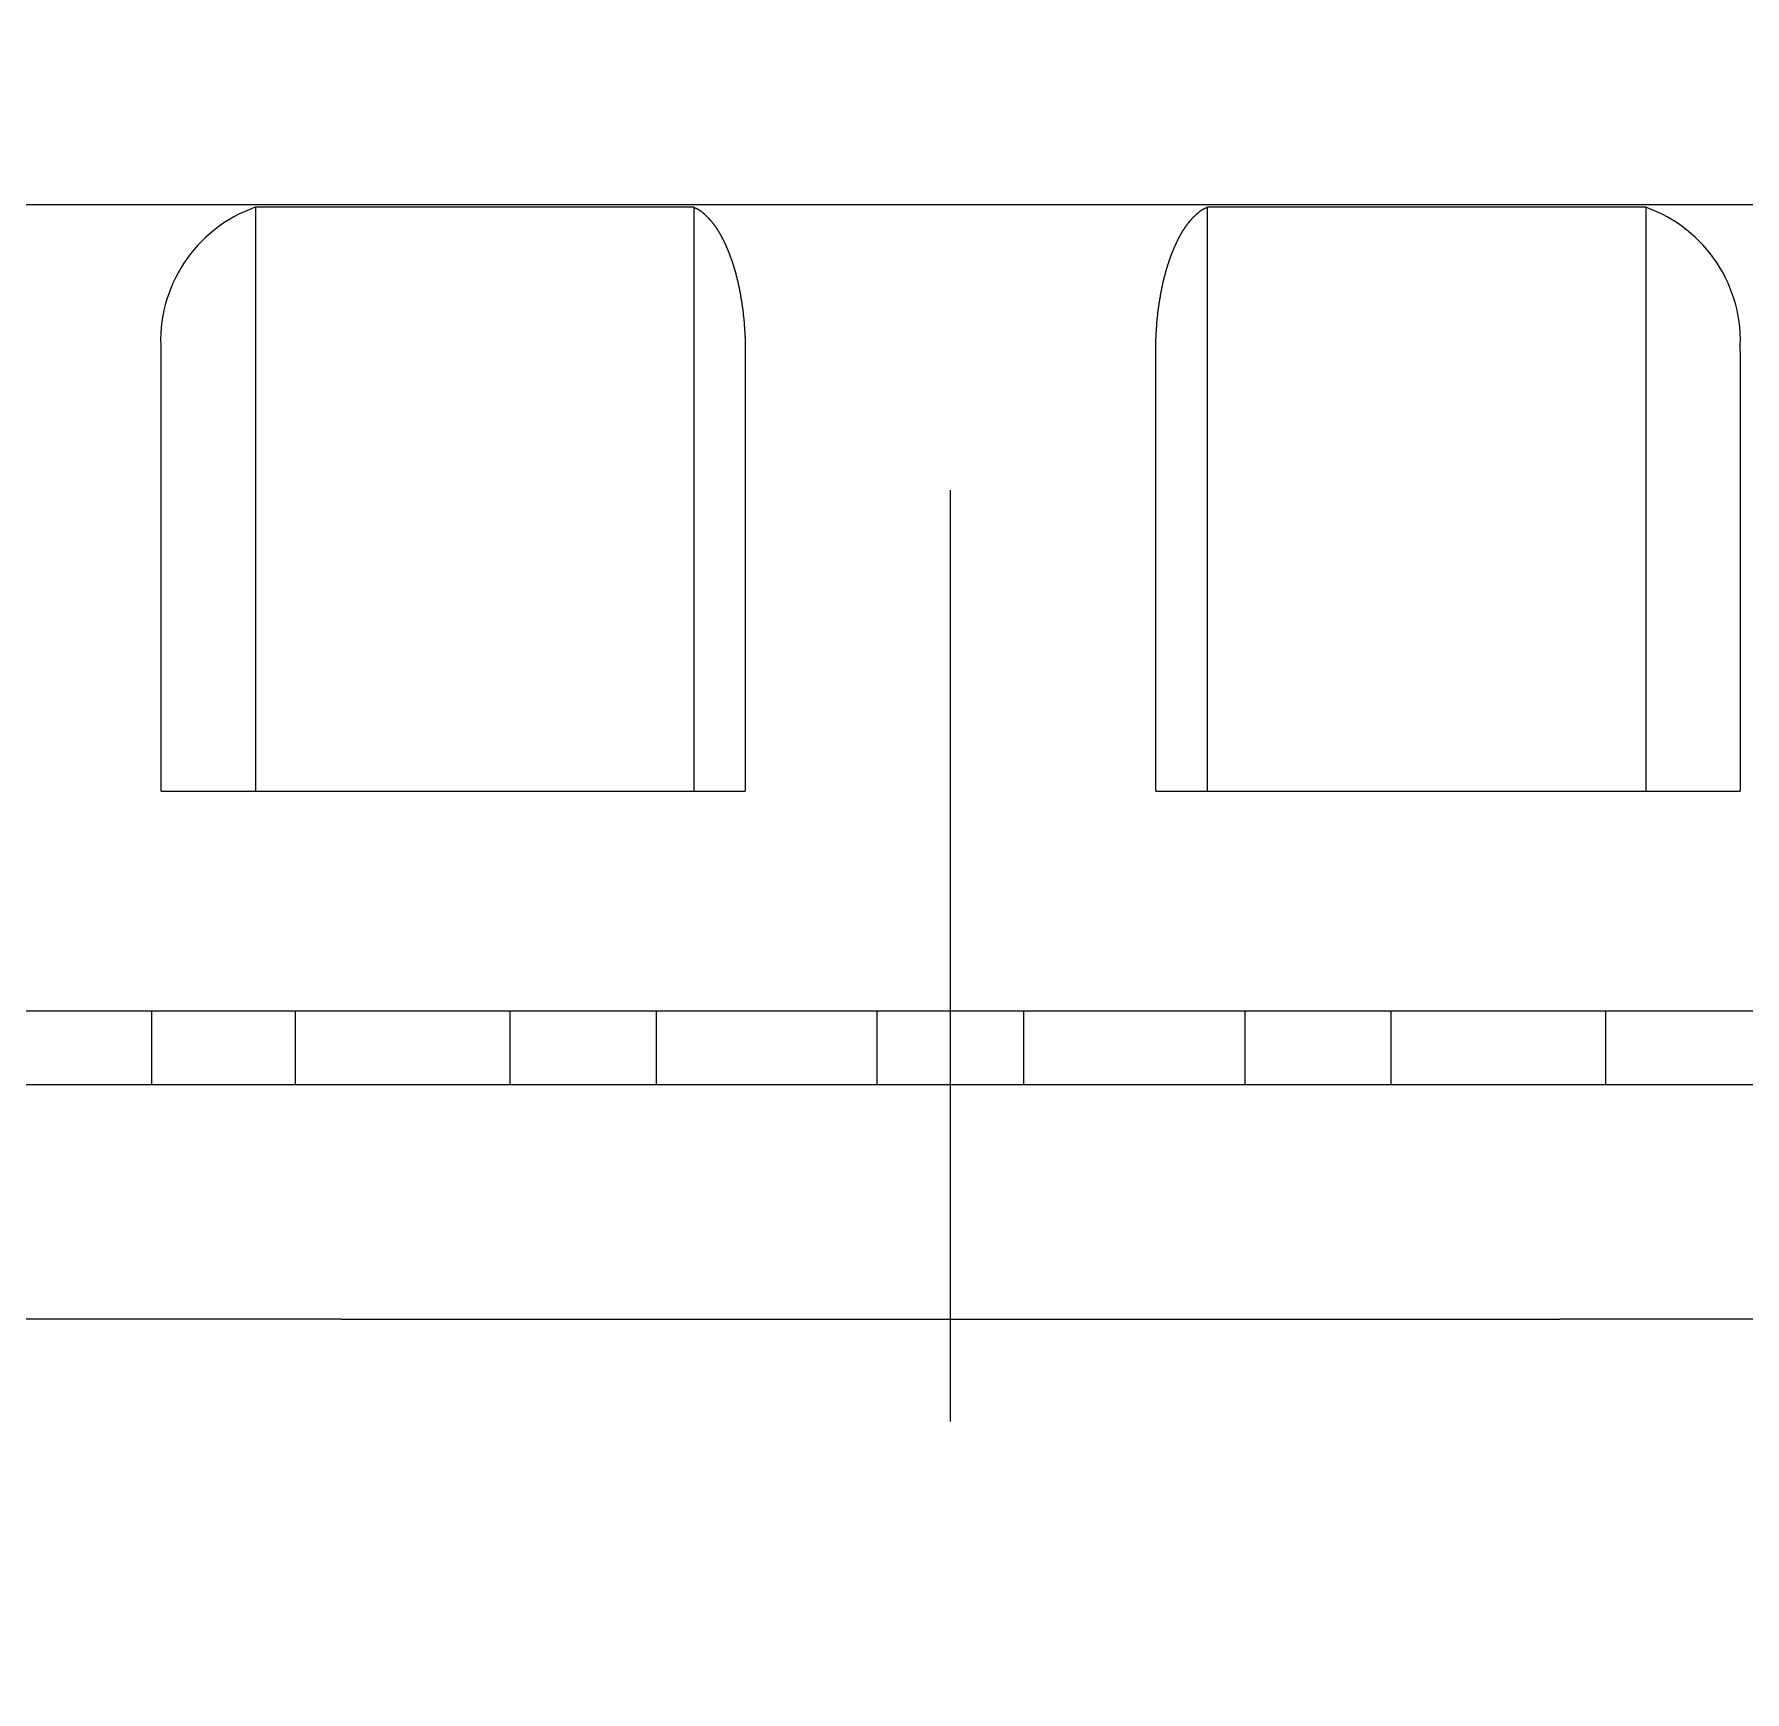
# Model space of a CAD drawing. Extents: x 257 to 467, y 148 to 350.
# Drawn here: x 299.39 to 311.05, y 223.34 to 234.64 of the extents above; entities that cross this region are included whole.
import ezdxf

# ---------------------------------------------------------------- set-up
doc = ezdxf.new("R2010")
doc.units = 0
doc.linetypes.add('CENTER', pattern=[50.8, 31.75, -6.35, 6.35, -6.35])
doc.layers.get('0').update_dxf_attribs({"linetype": 'CONTINUOUS'})
doc.layers.add('CENTER', color=1, linetype='CENTER')

msp = doc.modelspace()

# ---------------------------------------------------------------- linework, layer by layer
at = {"color": 7, "linetype": 'CONTINUOUS'}
for p, q in [((289.132, 233.477), (322.132, 233.477)), ((300.893, 233.457), (300.893, 229.477)), ((303.882, 233.457), (300.893, 233.457)), ((303.882, 233.457), (303.882, 229.477)), ((307.382, 233.457), (307.382, 229.477)), ((310.371, 233.457), (307.382, 233.457)), ((310.371, 233.457), (310.371, 229.477)), ((300.25, 229.477), (300.25, 232.477)), ((304.232, 232.477), (304.232, 229.477)), ((307.032, 229.477), (307.032, 232.477)), ((311.014, 232.477), (311.014, 229.477)), ((300.25, 229.477), (304.232, 229.477)), ((307.032, 229.477), (311.014, 229.477)), ((323.132, 227.977), (288.132, 227.977)), ((300.187, 227.477), (300.187, 227.977)), ((301.165, 227.977), (301.165, 227.477)), ((302.629, 227.477), (302.629, 227.977)), ((303.624, 227.977), (303.624, 227.477)), ((305.132, 227.477), (305.132, 227.977)), ((306.132, 227.477), (306.132, 227.977)), ((307.64, 227.477), (307.64, 227.977)), ((308.635, 227.477), (308.635, 227.977)), ((310.098, 227.477), (310.098, 227.977)), ((288.132, 227.477), (323.132, 227.477)), ((301.478, 225.877), (296.132, 225.877)), ((301.478, 225.877), (309.785, 225.877)), ((315.132, 225.877), (309.785, 225.877))]:
    msp.add_line(p, q, dxfattribs=at)
at = {"color": 7}
for points in [[(303.882, 233.457, 0), (303.883, 233.456, 0), (303.885, 233.455, 0), (303.887, 233.455, 0), (303.888, 233.454, 0), (303.89, 233.453, 0), (303.891, 233.453, 0), (303.893, 233.452, 0), (303.895, 233.451, 0), (303.896, 233.45, 0), (303.898, 233.45, 0), (303.9, 233.449, 0), (303.901, 233.448, 0), (303.903, 233.447, 0), (303.905, 233.447, 0), (303.906, 233.446, 0), (303.908, 233.445, 0), (303.909, 233.444, 0), (303.911, 233.443, 0), (303.912, 233.443, 0), (303.914, 233.442, 0), (303.916, 233.441, 0), (303.917, 233.44, 0), (303.919, 233.439, 0), (303.92, 233.438, 0), (303.922, 233.437, 0), (303.923, 233.436, 0), (303.924, 233.435, 0), (303.926, 233.434, 0), (303.927, 233.433, 0), (303.929, 233.432, 0), (303.93, 233.431, 0), (303.932, 233.43, 0), (303.933, 233.428, 0), (303.934, 233.427, 0), (303.936, 233.426, 0), (303.937, 233.425, 0), (303.939, 233.424, 0), (303.94, 233.423, 0), (303.941, 233.422, 0), (303.943, 233.42, 0), (303.944, 233.419, 0), (303.945, 233.418, 0), (303.947, 233.417, 0), (303.948, 233.416, 0), (303.949, 233.415, 0), (303.951, 233.413, 0), (303.952, 233.412, 0), (303.953, 233.411, 0), (303.955, 233.41, 0), (303.956, 233.408, 0), (303.957, 233.407, 0), (303.959, 233.406, 0), (303.96, 233.405, 0), (303.961, 233.404, 0), (303.963, 233.402, 0), (303.964, 233.401, 0), (303.965, 233.4, 0), (303.966, 233.399, 0), (303.968, 233.397, 0), (303.969, 233.396, 0), (303.97, 233.395, 0), (303.971, 233.394, 0), (303.973, 233.392, 0), (303.974, 233.391, 0), (303.975, 233.39, 0), (303.976, 233.389, 0), (303.978, 233.387, 0), (303.979, 233.386, 0), (303.98, 233.385, 0), (303.981, 233.383, 0), (303.983, 233.382, 0), (303.984, 233.381, 0), (303.985, 233.379, 0), (303.986, 233.378, 0), (303.987, 233.377, 0), (303.989, 233.376, 0), (303.99, 233.374, 0), (303.991, 233.373, 0), (303.992, 233.372, 0), (303.993, 233.37, 0), (303.995, 233.369, 0), (303.996, 233.367, 0), (303.997, 233.366, 0), (303.998, 233.365, 0), (303.999, 233.363, 0), (304, 233.362, 0), (304.002, 233.361, 0), (304.003, 233.359, 0), (304.004, 233.358, 0), (304.005, 233.357, 0), (304.006, 233.355, 0), (304.007, 233.354, 0), (304.008, 233.352, 0), (304.009, 233.351, 0), (304.011, 233.35, 0), (304.012, 233.348, 0), (304.013, 233.347, 0), (304.014, 233.345, 0), (304.015, 233.344, 0), (304.016, 233.343, 0), (304.017, 233.341, 0), (304.018, 233.34, 0), (304.019, 233.338, 0), (304.02, 233.337, 0), (304.021, 233.335, 0), (304.022, 233.334, 0), (304.023, 233.332, 0), (304.024, 233.331, 0), (304.026, 233.33, 0), (304.027, 233.328, 0), (304.028, 233.327, 0), (304.029, 233.325, 0), (304.03, 233.324, 0), (304.031, 233.322, 0), (304.032, 233.321, 0), (304.033, 233.319, 0), (304.034, 233.318, 0), (304.035, 233.316, 0), (304.036, 233.315, 0), (304.037, 233.313, 0), (304.038, 233.312, 0), (304.039, 233.31, 0), (304.04, 233.309, 0), (304.041, 233.307, 0), (304.042, 233.306, 0), (304.043, 233.304, 0), (304.043, 233.303, 0), (304.044, 233.301, 0), (304.045, 233.3, 0), (304.046, 233.298, 0), (304.047, 233.297, 0), (304.048, 233.295, 0), (304.049, 233.294, 0), (304.05, 233.292, 0), (304.051, 233.291, 0), (304.052, 233.289, 0), (304.053, 233.288, 0), (304.054, 233.286, 0), (304.055, 233.285, 0), (304.056, 233.283, 0), (304.056, 233.282, 0), (304.057, 233.28, 0), (304.058, 233.278, 0), (304.059, 233.277, 0), (304.06, 233.275, 0), (304.061, 233.274, 0), (304.062, 233.272, 0), (304.063, 233.271, 0), (304.064, 233.269, 0), (304.064, 233.268, 0), (304.065, 233.266, 0), (304.066, 233.264, 0), (304.067, 233.263, 0), (304.068, 233.261, 0), (304.069, 233.26, 0), (304.07, 233.258, 0), (304.07, 233.257, 0), (304.071, 233.255, 0), (304.072, 233.253, 0), (304.073, 233.252, 0), (304.074, 233.25, 0), (304.075, 233.249, 0), (304.075, 233.247, 0), (304.076, 233.246, 0), (304.077, 233.244, 0), (304.078, 233.242, 0), (304.079, 233.241, 0), (304.08, 233.239, 0), (304.08, 233.238, 0), (304.081, 233.236, 0), (304.082, 233.234, 0), (304.083, 233.233, 0), (304.084, 233.231, 0), (304.084, 233.23, 0), (304.085, 233.228, 0), (304.086, 233.226, 0), (304.087, 233.225, 0), (304.087, 233.223, 0), (304.088, 233.222, 0), (304.089, 233.22, 0), (304.09, 233.218, 0), (304.091, 233.217, 0), (304.091, 233.215, 0), (304.092, 233.214, 0), (304.093, 233.212, 0), (304.094, 233.21, 0), (304.094, 233.209, 0), (304.095, 233.207, 0), (304.096, 233.205, 0), (304.097, 233.204, 0), (304.097, 233.202, 0), (304.098, 233.201, 0), (304.099, 233.199, 0), (304.1, 233.197, 0), (304.1, 233.196, 0), (304.101, 233.194, 0), (304.102, 233.192, 0), (304.102, 233.191, 0), (304.103, 233.189, 0), (304.104, 233.187, 0), (304.105, 233.186, 0), (304.105, 233.184, 0), (304.106, 233.183, 0), (304.107, 233.181, 0), (304.107, 233.179, 0), (304.108, 233.178, 0), (304.109, 233.176, 0), (304.109, 233.174, 0), (304.11, 233.173, 0), (304.111, 233.171, 0), (304.112, 233.169, 0), (304.112, 233.168, 0), (304.113, 233.166, 0), (304.114, 233.164, 0), (304.114, 233.163, 0), (304.115, 233.161, 0), (304.116, 233.159, 0), (304.116, 233.158, 0), (304.117, 233.156, 0), (304.118, 233.155, 0), (304.118, 233.153, 0), (304.119, 233.151, 0), (304.12, 233.15, 0), (304.12, 233.148, 0), (304.121, 233.146, 0), (304.122, 233.145, 0), (304.122, 233.143, 0), (304.123, 233.141, 0), (304.123, 233.14, 0), (304.124, 233.138, 0), (304.125, 233.136, 0), (304.125, 233.135, 0), (304.126, 233.133, 0), (304.127, 233.131, 0), (304.127, 233.13, 0), (304.128, 233.128, 0), (304.129, 233.126, 0), (304.129, 233.125, 0), (304.13, 233.123, 0), (304.13, 233.121, 0), (304.131, 233.119, 0), (304.132, 233.118, 0), (304.132, 233.116, 0), (304.133, 233.114, 0), (304.133, 233.113, 0), (304.134, 233.111, 0), (304.135, 233.109, 0), (304.135, 233.108, 0), (304.136, 233.106, 0), (304.136, 233.104, 0), (304.137, 233.103, 0), (304.138, 233.101, 0), (304.138, 233.099, 0), (304.139, 233.098, 0), (304.139, 233.096, 0), (304.14, 233.094, 0), (304.141, 233.093, 0), (304.141, 233.091, 0), (304.142, 233.089, 0), (304.142, 233.088, 0), (304.143, 233.086, 0), (304.143, 233.084, 0), (304.144, 233.082, 0), (304.145, 233.081, 0), (304.145, 233.079, 0), (304.146, 233.077, 0), (304.146, 233.076, 0), (304.147, 233.074, 0), (304.147, 233.072, 0), (304.148, 233.071, 0), (304.148, 233.069, 0), (304.149, 233.067, 0), (304.15, 233.065, 0), (304.15, 233.064, 0), (304.151, 233.062, 0), (304.151, 233.06, 0), (304.152, 233.059, 0), (304.152, 233.057, 0), (304.153, 233.055, 0), (304.153, 233.054, 0), (304.154, 233.052, 0), (304.154, 233.05, 0), (304.155, 233.048, 0), (304.155, 233.047, 0), (304.156, 233.045, 0), (304.156, 233.043, 0), (304.157, 233.042, 0), (304.157, 233.04, 0), (304.158, 233.038, 0), (304.158, 233.036, 0), (304.159, 233.035, 0), (304.159, 233.033, 0), (304.16, 233.031, 0), (304.16, 233.03, 0), (304.161, 233.028, 0), (304.161, 233.026, 0), (304.162, 233.024, 0), (304.162, 233.023, 0), (304.163, 233.021, 0), (304.163, 233.019, 0), (304.164, 233.018, 0), (304.164, 233.016, 0), (304.165, 233.014, 0), (304.165, 233.012, 0), (304.166, 233.011, 0), (304.166, 233.009, 0), (304.167, 233.007, 0), (304.167, 233.006, 0), (304.168, 233.004, 0), (304.168, 233.002, 0), (304.169, 233, 0), (304.169, 232.999, 0), (304.169, 232.997, 0), (304.17, 232.995, 0), (304.17, 232.993, 0), (304.171, 232.992, 0), (304.171, 232.99, 0), (304.172, 232.988, 0), (304.172, 232.987, 0), (304.173, 232.985, 0), (304.173, 232.983, 0), (304.173, 232.981, 0), (304.174, 232.98, 0), (304.174, 232.978, 0), (304.175, 232.976, 0), (304.175, 232.974, 0), (304.176, 232.973, 0), (304.176, 232.971, 0), (304.176, 232.969, 0), (304.177, 232.967, 0), (304.177, 232.966, 0), (304.178, 232.964, 0), (304.178, 232.962, 0), (304.179, 232.961, 0), (304.179, 232.959, 0), (304.179, 232.957, 0), (304.18, 232.955, 0), (304.18, 232.954, 0), (304.181, 232.952, 0), (304.181, 232.95, 0), (304.181, 232.948, 0), (304.182, 232.947, 0), (304.182, 232.945, 0), (304.183, 232.943, 0), (304.183, 232.941, 0), (304.183, 232.94, 0), (304.184, 232.938, 0), (304.184, 232.936, 0), (304.185, 232.934, 0), (304.185, 232.933, 0), (304.185, 232.931, 0), (304.186, 232.929, 0), (304.186, 232.927, 0), (304.186, 232.926, 0), (304.187, 232.924, 0), (304.187, 232.922, 0), (304.188, 232.92, 0), (304.188, 232.919, 0), (304.188, 232.917, 0), (304.189, 232.915, 0), (304.189, 232.913, 0), (304.189, 232.912, 0), (304.19, 232.91, 0), (304.19, 232.908, 0), (304.191, 232.906, 0), (304.191, 232.905, 0), (304.191, 232.903, 0), (304.192, 232.901, 0), (304.192, 232.899, 0), (304.192, 232.898, 0), (304.193, 232.896, 0), (304.193, 232.894, 0), (304.193, 232.892, 0), (304.194, 232.891, 0), (304.194, 232.889, 0), (304.194, 232.887, 0), (304.195, 232.885, 0), (304.195, 232.884, 0), (304.195, 232.882, 0), (304.196, 232.88, 0), (304.196, 232.878, 0), (304.196, 232.877, 0), (304.197, 232.875, 0), (304.197, 232.873, 0), (304.197, 232.871, 0), (304.198, 232.87, 0), (304.198, 232.868, 0), (304.198, 232.866, 0), (304.199, 232.864, 0), (304.199, 232.863, 0), (304.199, 232.861, 0), (304.2, 232.859, 0), (304.2, 232.857, 0), (304.2, 232.856, 0), (304.2, 232.854, 0), (304.201, 232.852, 0), (304.201, 232.85, 0), (304.201, 232.849, 0), (304.202, 232.847, 0), (304.202, 232.845, 0), (304.202, 232.843, 0), (304.203, 232.842, 0), (304.203, 232.84, 0), (304.203, 232.838, 0), (304.203, 232.836, 0), (304.204, 232.834, 0), (304.204, 232.833, 0), (304.204, 232.831, 0), (304.205, 232.829, 0), (304.205, 232.827, 0), (304.205, 232.826, 0), (304.205, 232.824, 0), (304.206, 232.822, 0), (304.206, 232.82, 0), (304.206, 232.819, 0), (304.207, 232.817, 0), (304.207, 232.815, 0), (304.207, 232.813, 0), (304.207, 232.812, 0), (304.208, 232.81, 0), (304.208, 232.808, 0), (304.208, 232.806, 0), (304.208, 232.804, 0), (304.209, 232.803, 0), (304.209, 232.801, 0), (304.209, 232.799, 0), (304.21, 232.797, 0), (304.21, 232.796, 0), (304.21, 232.794, 0), (304.21, 232.792, 0), (304.211, 232.79, 0), (304.211, 232.789, 0), (304.211, 232.787, 0), (304.211, 232.785, 0), (304.212, 232.783, 0), (304.212, 232.782, 0), (304.212, 232.78, 0), (304.212, 232.778, 0), (304.213, 232.776, 0), (304.213, 232.774, 0), (304.213, 232.773, 0), (304.213, 232.771, 0), (304.214, 232.769, 0), (304.214, 232.767, 0), (304.214, 232.766, 0), (304.214, 232.764, 0), (304.215, 232.762, 0), (304.215, 232.76, 0), (304.215, 232.759, 0), (304.215, 232.757, 0), (304.215, 232.755, 0), (304.216, 232.753, 0), (304.216, 232.751, 0), (304.216, 232.75, 0), (304.216, 232.748, 0), (304.217, 232.746, 0), (304.217, 232.744, 0), (304.217, 232.743, 0), (304.217, 232.741, 0), (304.217, 232.739, 0), (304.218, 232.737, 0), (304.218, 232.735, 0), (304.218, 232.734, 0), (304.218, 232.732, 0), (304.218, 232.73, 0), (304.219, 232.728, 0), (304.219, 232.727, 0), (304.219, 232.725, 0), (304.219, 232.723, 0), (304.219, 232.721, 0), (304.22, 232.72, 0), (304.22, 232.718, 0), (304.22, 232.716, 0), (304.22, 232.714, 0), (304.22, 232.712, 0), (304.221, 232.711, 0), (304.221, 232.709, 0), (304.221, 232.707, 0), (304.221, 232.705, 0), (304.221, 232.704, 0), (304.222, 232.702, 0), (304.222, 232.7, 0), (304.222, 232.698, 0), (304.222, 232.696, 0), (304.222, 232.695, 0), (304.222, 232.693, 0), (304.223, 232.691, 0), (304.223, 232.689, 0), (304.223, 232.688, 0), (304.223, 232.686, 0), (304.223, 232.684, 0), (304.223, 232.682, 0), (304.224, 232.68, 0), (304.224, 232.679, 0), (304.224, 232.677, 0), (304.224, 232.675, 0), (304.224, 232.673, 0), (304.224, 232.672, 0), (304.225, 232.67, 0), (304.225, 232.668, 0), (304.225, 232.666, 0), (304.225, 232.664, 0), (304.225, 232.663, 0), (304.225, 232.661, 0), (304.225, 232.659, 0), (304.226, 232.657, 0), (304.226, 232.656, 0), (304.226, 232.654, 0), (304.226, 232.652, 0), (304.226, 232.65, 0), (304.226, 232.648, 0), (304.226, 232.647, 0), (304.226, 232.645, 0), (304.227, 232.643, 0), (304.227, 232.641, 0), (304.227, 232.64, 0), (304.227, 232.638, 0), (304.227, 232.636, 0), (304.227, 232.634, 0), (304.227, 232.632, 0), (304.227, 232.631, 0), (304.228, 232.629, 0), (304.228, 232.627, 0), (304.228, 232.625, 0), (304.228, 232.623, 0), (304.228, 232.622, 0), (304.228, 232.62, 0), (304.228, 232.618, 0), (304.228, 232.616, 0), (304.228, 232.615, 0), (304.229, 232.613, 0), (304.229, 232.611, 0), (304.229, 232.609, 0), (304.229, 232.607, 0), (304.229, 232.606, 0), (304.229, 232.604, 0), (304.229, 232.602, 0), (304.229, 232.6, 0), (304.229, 232.599, 0), (304.229, 232.597, 0), (304.23, 232.595, 0), (304.23, 232.593, 0), (304.23, 232.591, 0), (304.23, 232.59, 0), (304.23, 232.588, 0), (304.23, 232.586, 0), (304.23, 232.584, 0), (304.23, 232.582, 0), (304.23, 232.581, 0), (304.23, 232.579, 0), (304.23, 232.577, 0), (304.23, 232.575, 0), (304.231, 232.574, 0), (304.231, 232.572, 0), (304.231, 232.57, 0), (304.231, 232.568, 0), (304.231, 232.566, 0), (304.231, 232.565, 0), (304.231, 232.563, 0), (304.231, 232.561, 0), (304.231, 232.559, 0), (304.231, 232.557, 0), (304.231, 232.556, 0), (304.231, 232.554, 0), (304.231, 232.552, 0), (304.231, 232.55, 0), (304.231, 232.549, 0), (304.231, 232.547, 0), (304.232, 232.545, 0), (304.232, 232.543, 0), (304.232, 232.541, 0), (304.232, 232.54, 0), (304.232, 232.538, 0), (304.232, 232.536, 0), (304.232, 232.534, 0), (304.232, 232.533, 0), (304.232, 232.531, 0), (304.232, 232.529, 0), (304.232, 232.527, 0), (304.232, 232.525, 0), (304.232, 232.524, 0), (304.232, 232.522, 0), (304.232, 232.52, 0), (304.232, 232.518, 0), (304.232, 232.516, 0), (304.232, 232.515, 0), (304.232, 232.513, 0), (304.232, 232.511, 0), (304.232, 232.509, 0), (304.232, 232.508, 0), (304.232, 232.506, 0), (304.232, 232.504, 0), (304.232, 232.502, 0), (304.232, 232.5, 0), (304.232, 232.499, 0), (304.232, 232.497, 0), (304.232, 232.495, 0), (304.232, 232.493, 0), (304.232, 232.491, 0), (304.232, 232.49, 0), (304.232, 232.488, 0), (304.232, 232.486, 0), (304.232, 232.484, 0), (304.232, 232.483, 0), (304.232, 232.481, 0), (304.232, 232.479, 0), (304.232, 232.477, 0)], [(307.032, 232.477, 0), (307.032, 232.479, 0), (307.032, 232.481, 0), (307.032, 232.483, 0), (307.032, 232.484, 0), (307.032, 232.486, 0), (307.032, 232.488, 0), (307.032, 232.49, 0), (307.031, 232.491, 0), (307.031, 232.493, 0), (307.031, 232.495, 0), (307.031, 232.497, 0), (307.031, 232.499, 0), (307.031, 232.5, 0), (307.031, 232.502, 0), (307.031, 232.504, 0), (307.031, 232.506, 0), (307.031, 232.508, 0), (307.031, 232.509, 0), (307.031, 232.511, 0), (307.031, 232.513, 0), (307.031, 232.515, 0), (307.031, 232.516, 0), (307.031, 232.518, 0), (307.031, 232.52, 0), (307.031, 232.522, 0), (307.032, 232.524, 0), (307.032, 232.525, 0), (307.032, 232.527, 0), (307.032, 232.529, 0), (307.032, 232.531, 0), (307.032, 232.533, 0), (307.032, 232.534, 0), (307.032, 232.536, 0), (307.032, 232.538, 0), (307.032, 232.54, 0), (307.032, 232.541, 0), (307.032, 232.543, 0), (307.032, 232.545, 0), (307.032, 232.547, 0), (307.032, 232.549, 0), (307.032, 232.55, 0), (307.032, 232.552, 0), (307.032, 232.554, 0), (307.032, 232.556, 0), (307.032, 232.557, 0), (307.032, 232.559, 0), (307.032, 232.561, 0), (307.032, 232.563, 0), (307.032, 232.565, 0), (307.033, 232.566, 0), (307.033, 232.568, 0), (307.033, 232.57, 0), (307.033, 232.572, 0), (307.033, 232.574, 0), (307.033, 232.575, 0), (307.033, 232.577, 0), (307.033, 232.579, 0), (307.033, 232.581, 0), (307.033, 232.582, 0), (307.033, 232.584, 0), (307.033, 232.586, 0), (307.033, 232.588, 0), (307.034, 232.59, 0), (307.034, 232.591, 0), (307.034, 232.593, 0), (307.034, 232.595, 0), (307.034, 232.597, 0), (307.034, 232.599, 0), (307.034, 232.6, 0), (307.034, 232.602, 0), (307.034, 232.604, 0), (307.034, 232.606, 0), (307.034, 232.607, 0), (307.035, 232.609, 0), (307.035, 232.611, 0), (307.035, 232.613, 0), (307.035, 232.615, 0), (307.035, 232.616, 0), (307.035, 232.618, 0), (307.035, 232.62, 0), (307.035, 232.622, 0), (307.035, 232.623, 0), (307.036, 232.625, 0), (307.036, 232.627, 0), (307.036, 232.629, 0), (307.036, 232.631, 0), (307.036, 232.632, 0), (307.036, 232.634, 0), (307.036, 232.636, 0), (307.036, 232.638, 0), (307.037, 232.64, 0), (307.037, 232.641, 0), (307.037, 232.643, 0), (307.037, 232.645, 0), (307.037, 232.647, 0), (307.037, 232.648, 0), (307.037, 232.65, 0), (307.037, 232.652, 0), (307.038, 232.654, 0), (307.038, 232.656, 0), (307.038, 232.657, 0), (307.038, 232.659, 0), (307.038, 232.661, 0), (307.038, 232.663, 0), (307.038, 232.664, 0), (307.039, 232.666, 0), (307.039, 232.668, 0), (307.039, 232.67, 0), (307.039, 232.672, 0), (307.039, 232.673, 0), (307.039, 232.675, 0), (307.039, 232.677, 0), (307.04, 232.679, 0), (307.04, 232.68, 0), (307.04, 232.682, 0), (307.04, 232.684, 0), (307.04, 232.686, 0), (307.04, 232.688, 0), (307.041, 232.689, 0), (307.041, 232.691, 0), (307.041, 232.693, 0), (307.041, 232.695, 0), (307.041, 232.696, 0), (307.041, 232.698, 0), (307.042, 232.7, 0), (307.042, 232.702, 0), (307.042, 232.704, 0), (307.042, 232.705, 0), (307.042, 232.707, 0), (307.043, 232.709, 0), (307.043, 232.711, 0), (307.043, 232.712, 0), (307.043, 232.714, 0), (307.043, 232.716, 0), (307.044, 232.718, 0), (307.044, 232.72, 0), (307.044, 232.721, 0), (307.044, 232.723, 0), (307.044, 232.725, 0), (307.045, 232.727, 0), (307.045, 232.728, 0), (307.045, 232.73, 0), (307.045, 232.732, 0), (307.045, 232.734, 0), (307.046, 232.735, 0), (307.046, 232.737, 0), (307.046, 232.739, 0), (307.046, 232.741, 0), (307.046, 232.743, 0), (307.047, 232.744, 0), (307.047, 232.746, 0), (307.047, 232.748, 0), (307.047, 232.75, 0), (307.048, 232.751, 0), (307.048, 232.753, 0), (307.048, 232.755, 0), (307.048, 232.757, 0), (307.048, 232.759, 0), (307.049, 232.76, 0), (307.049, 232.762, 0), (307.049, 232.764, 0), (307.049, 232.766, 0), (307.05, 232.767, 0), (307.05, 232.769, 0), (307.05, 232.771, 0), (307.05, 232.773, 0), (307.051, 232.774, 0), (307.051, 232.776, 0), (307.051, 232.778, 0), (307.051, 232.78, 0), (307.052, 232.782, 0), (307.052, 232.783, 0), (307.052, 232.785, 0), (307.052, 232.787, 0), (307.053, 232.789, 0), (307.053, 232.79, 0), (307.053, 232.792, 0), (307.053, 232.794, 0), (307.054, 232.796, 0), (307.054, 232.797, 0), (307.054, 232.799, 0), (307.054, 232.801, 0), (307.055, 232.803, 0), (307.055, 232.804, 0), (307.055, 232.806, 0), (307.055, 232.808, 0), (307.056, 232.81, 0), (307.056, 232.812, 0), (307.056, 232.813, 0), (307.057, 232.815, 0), (307.057, 232.817, 0), (307.057, 232.819, 0), (307.057, 232.82, 0), (307.058, 232.822, 0), (307.058, 232.824, 0), (307.058, 232.826, 0), (307.058, 232.827, 0), (307.059, 232.829, 0), (307.059, 232.831, 0), (307.059, 232.833, 0), (307.06, 232.834, 0), (307.06, 232.836, 0), (307.06, 232.838, 0), (307.061, 232.84, 0), (307.061, 232.842, 0), (307.061, 232.843, 0), (307.061, 232.845, 0), (307.062, 232.847, 0), (307.062, 232.849, 0), (307.062, 232.85, 0), (307.063, 232.852, 0), (307.063, 232.854, 0), (307.063, 232.856, 0), (307.064, 232.857, 0), (307.064, 232.859, 0), (307.064, 232.861, 0), (307.064, 232.863, 0), (307.065, 232.864, 0), (307.065, 232.866, 0), (307.065, 232.868, 0), (307.066, 232.87, 0), (307.066, 232.871, 0), (307.066, 232.873, 0), (307.067, 232.875, 0), (307.067, 232.877, 0), (307.067, 232.878, 0), (307.068, 232.88, 0), (307.068, 232.882, 0), (307.068, 232.884, 0), (307.069, 232.885, 0), (307.069, 232.887, 0), (307.069, 232.889, 0), (307.07, 232.891, 0), (307.07, 232.892, 0), (307.07, 232.894, 0), (307.071, 232.896, 0), (307.071, 232.898, 0), (307.071, 232.899, 0), (307.072, 232.901, 0), (307.072, 232.903, 0), (307.073, 232.905, 0), (307.073, 232.906, 0), (307.073, 232.908, 0), (307.074, 232.91, 0), (307.074, 232.912, 0), (307.074, 232.913, 0), (307.075, 232.915, 0), (307.075, 232.917, 0), (307.075, 232.919, 0), (307.076, 232.92, 0), (307.076, 232.922, 0), (307.077, 232.924, 0), (307.077, 232.926, 0), (307.077, 232.927, 0), (307.078, 232.929, 0), (307.078, 232.931, 0), (307.078, 232.933, 0), (307.079, 232.934, 0), (307.079, 232.936, 0), (307.08, 232.938, 0), (307.08, 232.94, 0), (307.08, 232.941, 0), (307.081, 232.943, 0), (307.081, 232.945, 0), (307.082, 232.947, 0), (307.082, 232.948, 0), (307.082, 232.95, 0), (307.083, 232.952, 0), (307.083, 232.954, 0), (307.084, 232.955, 0), (307.084, 232.957, 0), (307.084, 232.959, 0), (307.085, 232.961, 0), (307.085, 232.962, 0), (307.086, 232.964, 0), (307.086, 232.966, 0), (307.086, 232.967, 0), (307.087, 232.969, 0), (307.087, 232.971, 0), (307.088, 232.973, 0), (307.088, 232.974, 0), (307.089, 232.976, 0), (307.089, 232.978, 0), (307.089, 232.98, 0), (307.09, 232.981, 0), (307.09, 232.983, 0), (307.091, 232.985, 0), (307.091, 232.987, 0), (307.092, 232.988, 0), (307.092, 232.99, 0), (307.093, 232.992, 0), (307.093, 232.993, 0), (307.093, 232.995, 0), (307.094, 232.997, 0), (307.094, 232.999, 0), (307.095, 233, 0), (307.095, 233.002, 0), (307.096, 233.004, 0), (307.096, 233.006, 0), (307.097, 233.007, 0), (307.097, 233.009, 0), (307.098, 233.011, 0), (307.098, 233.012, 0), (307.099, 233.014, 0), (307.099, 233.016, 0), (307.099, 233.018, 0), (307.1, 233.019, 0), (307.1, 233.021, 0), (307.101, 233.023, 0), (307.101, 233.024, 0), (307.102, 233.026, 0), (307.102, 233.028, 0), (307.103, 233.03, 0), (307.103, 233.031, 0), (307.104, 233.033, 0), (307.104, 233.035, 0), (307.105, 233.036, 0), (307.105, 233.038, 0), (307.106, 233.04, 0), (307.106, 233.042, 0), (307.107, 233.043, 0), (307.107, 233.045, 0), (307.108, 233.047, 0), (307.108, 233.048, 0), (307.109, 233.05, 0), (307.11, 233.052, 0), (307.11, 233.054, 0), (307.111, 233.055, 0), (307.111, 233.057, 0), (307.112, 233.059, 0), (307.112, 233.06, 0), (307.113, 233.062, 0), (307.113, 233.064, 0), (307.114, 233.065, 0), (307.114, 233.067, 0), (307.115, 233.069, 0), (307.115, 233.071, 0), (307.116, 233.072, 0), (307.117, 233.074, 0), (307.117, 233.076, 0), (307.118, 233.077, 0), (307.118, 233.079, 0), (307.119, 233.081, 0), (307.119, 233.082, 0), (307.12, 233.084, 0), (307.12, 233.086, 0), (307.121, 233.088, 0), (307.122, 233.089, 0), (307.122, 233.091, 0), (307.123, 233.093, 0), (307.123, 233.094, 0), (307.124, 233.096, 0), (307.125, 233.098, 0), (307.125, 233.099, 0), (307.126, 233.101, 0), (307.126, 233.103, 0), (307.127, 233.104, 0), (307.128, 233.106, 0), (307.128, 233.108, 0), (307.129, 233.109, 0), (307.129, 233.111, 0), (307.13, 233.113, 0), (307.131, 233.114, 0), (307.131, 233.116, 0), (307.132, 233.118, 0), (307.132, 233.119, 0), (307.133, 233.121, 0), (307.134, 233.123, 0), (307.134, 233.125, 0), (307.135, 233.126, 0), (307.136, 233.128, 0), (307.136, 233.13, 0), (307.137, 233.131, 0), (307.137, 233.133, 0), (307.138, 233.135, 0), (307.139, 233.136, 0), (307.139, 233.138, 0), (307.14, 233.14, 0), (307.141, 233.141, 0), (307.141, 233.143, 0), (307.142, 233.145, 0), (307.143, 233.146, 0), (307.143, 233.148, 0), (307.144, 233.15, 0), (307.144, 233.151, 0), (307.145, 233.153, 0), (307.146, 233.155, 0), (307.146, 233.156, 0), (307.147, 233.158, 0), (307.148, 233.159, 0), (307.148, 233.161, 0), (307.149, 233.163, 0), (307.15, 233.164, 0), (307.15, 233.166, 0), (307.151, 233.168, 0), (307.152, 233.169, 0), (307.153, 233.171, 0), (307.153, 233.173, 0), (307.154, 233.174, 0), (307.155, 233.176, 0), (307.155, 233.178, 0), (307.156, 233.179, 0), (307.157, 233.181, 0), (307.157, 233.183, 0), (307.158, 233.184, 0), (307.159, 233.186, 0), (307.16, 233.187, 0), (307.16, 233.189, 0), (307.161, 233.191, 0), (307.162, 233.192, 0), (307.162, 233.194, 0), (307.163, 233.196, 0), (307.164, 233.197, 0), (307.165, 233.199, 0), (307.165, 233.201, 0), (307.166, 233.202, 0), (307.167, 233.204, 0), (307.168, 233.205, 0), (307.168, 233.207, 0), (307.169, 233.209, 0), (307.17, 233.21, 0), (307.171, 233.212, 0), (307.171, 233.214, 0), (307.172, 233.215, 0), (307.173, 233.217, 0), (307.174, 233.218, 0), (307.174, 233.22, 0), (307.175, 233.222, 0), (307.176, 233.223, 0), (307.177, 233.225, 0), (307.177, 233.226, 0), (307.178, 233.228, 0), (307.179, 233.23, 0), (307.18, 233.231, 0), (307.181, 233.233, 0), (307.181, 233.234, 0), (307.182, 233.236, 0), (307.183, 233.238, 0), (307.184, 233.239, 0), (307.185, 233.241, 0), (307.185, 233.242, 0), (307.186, 233.244, 0), (307.187, 233.246, 0), (307.188, 233.247, 0), (307.189, 233.249, 0), (307.19, 233.25, 0), (307.19, 233.252, 0), (307.191, 233.253, 0), (307.192, 233.255, 0), (307.193, 233.257, 0), (307.194, 233.258, 0), (307.195, 233.26, 0), (307.195, 233.261, 0), (307.196, 233.263, 0), (307.197, 233.264, 0), (307.198, 233.266, 0), (307.199, 233.268, 0), (307.2, 233.269, 0), (307.201, 233.271, 0), (307.202, 233.272, 0), (307.202, 233.274, 0), (307.203, 233.275, 0), (307.204, 233.277, 0), (307.205, 233.278, 0), (307.206, 233.28, 0), (307.207, 233.282, 0), (307.208, 233.283, 0), (307.209, 233.285, 0), (307.21, 233.286, 0), (307.211, 233.288, 0), (307.211, 233.289, 0), (307.212, 233.291, 0), (307.213, 233.292, 0), (307.214, 233.294, 0), (307.215, 233.295, 0), (307.216, 233.297, 0), (307.217, 233.298, 0), (307.218, 233.3, 0), (307.219, 233.301, 0), (307.22, 233.303, 0), (307.221, 233.304, 0), (307.222, 233.306, 0), (307.223, 233.307, 0), (307.224, 233.309, 0), (307.225, 233.31, 0), (307.226, 233.312, 0), (307.227, 233.313, 0), (307.228, 233.315, 0), (307.229, 233.316, 0), (307.23, 233.318, 0), (307.231, 233.319, 0), (307.232, 233.321, 0), (307.233, 233.322, 0), (307.234, 233.324, 0), (307.235, 233.325, 0), (307.236, 233.327, 0), (307.237, 233.328, 0), (307.238, 233.33, 0), (307.239, 233.331, 0), (307.24, 233.332, 0), (307.241, 233.334, 0), (307.242, 233.335, 0), (307.243, 233.337, 0), (307.244, 233.338, 0), (307.245, 233.34, 0), (307.246, 233.341, 0), (307.247, 233.343, 0), (307.248, 233.344, 0), (307.25, 233.345, 0), (307.251, 233.347, 0), (307.252, 233.348, 0), (307.253, 233.35, 0), (307.254, 233.351, 0), (307.255, 233.352, 0), (307.256, 233.354, 0), (307.257, 233.355, 0), (307.258, 233.357, 0), (307.26, 233.358, 0), (307.261, 233.359, 0), (307.262, 233.361, 0), (307.263, 233.362, 0), (307.264, 233.363, 0), (307.265, 233.365, 0), (307.266, 233.366, 0), (307.268, 233.367, 0), (307.269, 233.369, 0), (307.27, 233.37, 0), (307.271, 233.372, 0), (307.272, 233.373, 0), (307.274, 233.374, 0), (307.275, 233.376, 0), (307.276, 233.377, 0), (307.277, 233.378, 0), (307.278, 233.379, 0), (307.28, 233.381, 0), (307.281, 233.382, 0), (307.282, 233.383, 0), (307.283, 233.385, 0), (307.284, 233.386, 0), (307.286, 233.387, 0), (307.287, 233.389, 0), (307.288, 233.39, 0), (307.289, 233.391, 0), (307.291, 233.392, 0), (307.292, 233.394, 0), (307.293, 233.395, 0), (307.294, 233.396, 0), (307.296, 233.397, 0), (307.297, 233.399, 0), (307.298, 233.4, 0), (307.3, 233.401, 0), (307.301, 233.402, 0), (307.302, 233.404, 0), (307.303, 233.405, 0), (307.305, 233.406, 0), (307.306, 233.407, 0), (307.307, 233.408, 0), (307.309, 233.41, 0), (307.31, 233.411, 0), (307.311, 233.412, 0), (307.313, 233.413, 0), (307.314, 233.415, 0), (307.315, 233.416, 0), (307.317, 233.417, 0), (307.318, 233.418, 0), (307.319, 233.419, 0), (307.321, 233.42, 0), (307.322, 233.422, 0), (307.323, 233.423, 0), (307.325, 233.424, 0), (307.326, 233.425, 0), (307.328, 233.426, 0), (307.329, 233.427, 0), (307.33, 233.428, 0), (307.332, 233.43, 0), (307.333, 233.431, 0), (307.335, 233.432, 0), (307.336, 233.433, 0), (307.337, 233.434, 0), (307.339, 233.435, 0), (307.34, 233.436, 0), (307.342, 233.437, 0), (307.343, 233.438, 0), (307.345, 233.439, 0), (307.346, 233.44, 0), (307.348, 233.441, 0), (307.349, 233.442, 0), (307.351, 233.443, 0), (307.353, 233.443, 0), (307.354, 233.444, 0), (307.356, 233.445, 0), (307.357, 233.446, 0), (307.359, 233.447, 0), (307.36, 233.447, 0), (307.362, 233.448, 0), (307.364, 233.449, 0), (307.365, 233.45, 0), (307.367, 233.45, 0), (307.369, 233.451, 0), (307.37, 233.452, 0), (307.372, 233.453, 0), (307.374, 233.453, 0), (307.375, 233.454, 0), (307.377, 233.455, 0), (307.378, 233.455, 0), (307.38, 233.456, 0), (307.382, 233.457, 0)]]:
    msp.add_polyline3d(points, dxfattribs=at)
at = {"color": 7, "linetype": 'CONTINUOUS'}
for centre, start, end in [((301.212, 232.546), 109.3292, 184.1018), ((310.051, 232.546), 355.8982, 70.6708)]:
    msp.add_arc(centre, 0.965, start, end, dxfattribs=at)
at = {"layer": 'CENTER', "color": 1, "linetype": 'CENTER'}
msp.add_line((305.632, 187.078), (305.632, 270.731), dxfattribs=at)

doc.saveas('drawing.dxf')
